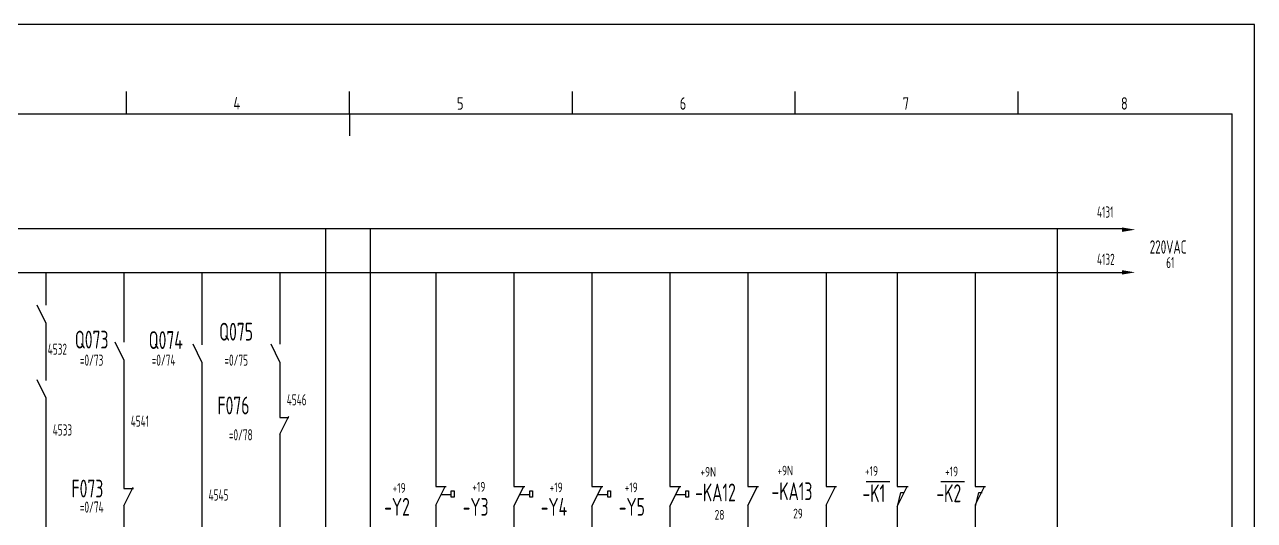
# Model space of a CAD drawing. Extents: x 590 to 9605, y -3741 to 975.
# Drawn here: x 5896.5 to 6172.4, y -1326.1 to -1214.8 of the extents above; entities that cross this region are included whole.
import ezdxf

# ---------------------------------------------------------------- set-up
doc = ezdxf.new("R2010")
doc.units = 0
doc.header["$LTSCALE"] = 2
doc.header["$MEASUREMENT"] = 0
doc.linetypes.add('DIVIDE', pattern=[1.25, 0.5, -0.25, 0, -0.25, 0, -0.25])
doc.layers.get('0').update_dxf_attribs({"linetype": 'CONTINUOUS'})
for name, color, linetype in [('01', 7, 'CONTINUOUS'), ('CONTINUOUS', 7, 'CONTINUOUS'), ('DIVIDE', 1, 'DIVIDE')]:
    doc.layers.add(name, color=color, linetype=linetype)
doc.styles.add('ROMAN', font='ROMANC.shx', dxfattribs={"width": 0.7, "height": 0.7})
doc.styles.add('ROMANS', font='romans', dxfattribs={"width": 0.67, "bigfont": 'hzlib'})
doc.styles.get("Standard").update_dxf_attribs({"font": 'isocp.shx', "width": 0.707, "bigfont": 'dfst.shx'})

msp = doc.modelspace()

# ---------------------------------------------------------------- linework, layer by layer
for p, q in [((5953.75, -1306.7), (5955.76, -1302.68)), ((5918.75, -1322.82), (5920.85, -1318.61)), ((5988.74, -1318.45), (5991.06, -1318.45)), ((5988.75, -1322.61), (5990.83, -1318.45)), ((6006.25, -1318.45), (6008.67, -1318.45)), ((6006.25, -1322.84), (6008.45, -1318.45)), ((6023.75, -1322.85), (6025.95, -1318.45)), ((6023.75, -1318.45), (6026.18, -1318.45)), ((6041.25, -1318.45), (6043.68, -1318.45)), ((6041.25, -1322.86), (6043.45, -1318.45)), ((6058.75, -1318.45), (6061.11, -1318.45)), ((6058.75, -1322.71), (6060.88, -1318.45)), ((6076.25, -1322.68), (6078.37, -1318.45)), ((6076.25, -1318.45), (6078.59, -1318.45)), ((6092.24, -1318.45), (6094.71, -1318.45)), ((6092.24, -1322.92), (6094.48, -1318.45)), ((6109.71, -1318.45), (6112.05, -1318.45)), ((6109.71, -1322.68), (6111.82, -1318.45)), ((5989.95, -1320.22), (5992.17, -1320.22)), ((6007.56, -1320.22), (6009.79, -1320.22)), ((6025.07, -1320.22), (6027.29, -1320.22)), ((6042.57, -1320.22), (6044.8, -1320.22))]:
    msp.add_line(p, q)
for points in [[(5992.19, -1319.41), (5992.81, -1319.41), (5992.81, -1320.82), (5992.19, -1320.82)], [(6009.81, -1319.41), (6010.42, -1319.41), (6010.42, -1320.82), (6009.81, -1320.82)], [(6027.31, -1319.41), (6027.93, -1319.41), (6027.93, -1320.82), (6027.31, -1320.82)], [(6044.82, -1319.41), (6045.43, -1319.41), (6045.43, -1320.82), (6044.82, -1320.82)]]:
    msp.add_lwpolyline(points, close=True)
at = {"layer": '01', "color": 1, "linetype": 'ByBlock', "ltscale": 2}
for p, q in [((5793.17, -1260.58), (6143.1, -1260.58)), ((5793.17, -1270.39), (6143.1, -1270.39))]:
    msp.add_line(p, q, dxfattribs=at)
at = {"layer": '01', "linetype": 'ByBlock', "ltscale": 2}
for p, q in [((5918.75, -1270.39), (5918.75, -1286.05)), ((5936.25, -1270.39), (5936.25, -1286.68)), ((5936.25, -1270.39), (5936.25, -1286.68)), ((5953.75, -1270.39), (5953.75, -1286.53)), ((5953.75, -1270.39), (5953.75, -1286.53)), ((5953.75, -1270.39), (5953.75, -1286.53)), ((5988.75, -1270.39), (5988.75, -1318.45)), ((5988.75, -1270.39), (5988.75, -1316.23)), ((6006.25, -1270.39), (6006.25, -1318.45)), ((6023.75, -1270.39), (6023.75, -1318.45)), ((6041.25, -1270.39), (6041.25, -1318.45)), ((6058.75, -1270.39), (6058.75, -1318.45)), ((6076.25, -1270.39), (6076.25, -1318.45)), ((6092.24, -1270.39), (6092.24, -1318.45)), ((6109.74, -1270.39), (6109.74, -1318.45)), ((5901.25, -1281.75), (5901.25, -1294.64)), ((5918.75, -1290.05), (5918.75, -1318.87)), ((5936.25, -1290.53), (5936.25, -1316.23)), ((5953.75, -1290.53), (5953.75, -1302.95)), ((5953.75, -1290.53), (5953.75, -1302.39)), ((5953.75, -1290.53), (5953.75, -1302.39)), ((5953.75, -1306.7), (5953.75, -1318.45)), ((5953.75, -1306.7), (5953.75, -1316.23)), ((5953.75, -1306.7), (5953.75, -1345.82)), ((5936.25, -1312.16), (5936.25, -1318.57)), ((5936.25, -1317.97), (5936.25, -1329.12)), ((5953.75, -1317.97), (5953.75, -1329.4)), ((5918.75, -1322.82), (5918.75, -1386.23)), ((5988.75, -1322.61), (5988.75, -1386.23)), ((6006.25, -1322.84), (6006.25, -1386.23)), ((6023.75, -1322.85), (6023.75, -1386.23)), ((6041.25, -1322.86), (6041.25, -1386.23)), ((6058.75, -1322.71), (6058.75, -1386.23)), ((6076.25, -1322.68), (6076.25, -1386.23)), ((6092.24, -1322.92), (6092.24, -1386.23)), ((6109.74, -1322.82), (6109.74, -1386.23))]:
    msp.add_line(p, q, dxfattribs=at)
at = {"layer": 'CONTINUOUS', "color": 3}
for p, q in [((6172.36, -1214.78), (5752.36, -1214.78)), ((6172.36, -1511.78), (6172.36, -1214.78))]:
    msp.add_line(p, q, dxfattribs=at)
at = {"layer": 'CONTINUOUS', "linetype": 'Continuous'}
for p, q in [((5919.36, -1234.78), (5919.36, -1229.78)), ((6019.36, -1234.78), (6019.36, -1229.78)), ((6069.36, -1234.78), (6069.36, -1229.78)), ((6119.36, -1234.78), (6119.36, -1229.78))]:
    msp.add_line(p, q, dxfattribs=at)
at = {"layer": 'CONTINUOUS'}
for p, q in [((5969.36, -1234.78), (5969.36, -1229.78)), ((5772.36, -1234.78), (6167.36, -1234.78)), ((5969.36, -1234.78), (5969.36, -1239.78)), ((6167.36, -1506.78), (6167.36, -1234.78)), ((5901.25, -1270.39), (5901.25, -1277.75)), ((5901.25, -1281.75), (5899.25, -1277.75)), ((5918.75, -1280.97), (5918.75, -1284.97)), ((5918.75, -1290.05), (5916.75, -1286.05)), ((5936.25, -1290.53), (5934.25, -1286.53)), ((5953.75, -1290.53), (5951.75, -1286.53)), ((5901.25, -1290.51), (5901.25, -1294.51)), ((5918.75, -1290.05), (5918.75, -1292.97)), ((5901.25, -1298.51), (5899.25, -1294.51)), ((5918.75, -1302.39), (5918.75, -1306.39)), ((5918.75, -1310.39), (5918.75, -1314.39))]:
    msp.add_line(p, q, dxfattribs=at)
at = {"layer": 'CONTINUOUS', "color": 0, "linetype": 'Continuous', "ltscale": 2}
for p, q in [((5964.08, -1386.19), (5964.08, -1260.58)), ((5974.06, -1386.19), (5974.06, -1260.58)), ((6128.1, -1260.58), (6128.1, -1385.72))]:
    msp.add_line(p, q, dxfattribs=at)
at = {"layer": 'CONTINUOUS', "ltscale": 2}
for p, q in [((5901.25, -1298.51), (5901.25, -1336.66)), ((5953.75, -1302.95), (5955.77, -1302.95)), ((5918.75, -1318.87), (5920.86, -1318.87)), ((6092.3, -1322.92), (6093.05, -1319.79)), ((6093.05, -1319.79), (6093.8, -1319.79)), ((6109.75, -1322.92), (6110.5, -1319.79)), ((6110.5, -1319.79), (6111.25, -1319.79))]:
    msp.add_line(p, q, dxfattribs=at)
at = {"layer": 'CONTINUOUS', "color": 0}
for p, q in [((6085.23, -1317.3), (6090.59, -1317.3)), ((6101.98, -1317.3), (6107.33, -1317.3))]:
    msp.add_line(p, q, dxfattribs=at)
at = {"layer": 'DIVIDE', "color": 1}
for points in [[(6142.62, -1260.31), (6142.62, -1261.31), (6145.62, -1260.81)], [(6142.62, -1269.89), (6142.62, -1270.89), (6145.62, -1270.39)]]:
    msp.add_solid(points, dxfattribs=at)

# ---------------------------------------------------------------- texts
at = {"layer": 'CONTINUOUS', "linetype": 'Continuous', "style": 'ROMAN', "width": 0.7}
for s, p in [('4', (5943.31, -1233.84)), ('5', (5993.45, -1233.88)), ('6', (6043.43, -1233.88)), ('7', (6093.46, -1233.88)), ('8', (6142.41, -1233.88))]:
    msp.add_text(s, height=2.8, dxfattribs=at).set_placement(p)
at = {"layer": 'CONTINUOUS', "color": 1, "width": 0.67}
for s, height, p in [('4131', 2.5, (6137.04, -1258.1)), ('220VAC', 3, (6148.87, -1266.19)), ('4132', 2.5, (6137.04, -1268.71))]:
    msp.add_text(s, height=height, dxfattribs=at).set_placement(p)
at = {"layer": 'CONTINUOUS', "color": 7, "width": 0.67}
for s, p in [('61', (6152.57, -1269.44)), ('4532', (5901.66, -1288.89)), ('=0/73', (5908.87, -1291.34)), ('=0/74', (5924.99, -1291.34)), ('=0/75', (5941.3, -1291.34)), ('4546', (5955.28, -1300.24)), ('4533', (5902.78, -1307.02)), ('4541', (5920.28, -1305.05)), ('=0/78', (5942.3, -1308.1)), ('4545', (5937.74, -1321.61)), ('=0/74', (5908.87, -1324.32))]:
    msp.add_text(s, height=2.5, dxfattribs=at).set_placement(p)
at = {"layer": 'CONTINUOUS', "color": 0, "width": 0.707}
for s, p in [('Q075', (5940.12, -1285.71)), ('Q073', (5907.75, -1287.49)), ('Q074', (5924.31, -1287.59)), ('F076', (5939.73, -1302.27)), ('F073', (5906.99, -1320.92)), ('-KA12', (6046.9, -1321.79)), ('-KA13', (6064.03, -1321.52)), ('-K1', (6084.44, -1321.98)), ('-K2', (6101.01, -1321.98)), ('-Y2', (5977.13, -1325.02)), ('-Y3', (5994.75, -1325.02)), ('-Y4', (6012.25, -1325.02)), ('-Y5', (6029.76, -1325.02))]:
    msp.add_text(s, height=4, dxfattribs=at).set_placement(p)
at = {"layer": 'CONTINUOUS', "style": 'ROMANS', "width": 0.67}
for s, p in [('+9N', (6048.08, -1316.26)), ('+9N', (6065.35, -1315.99)), ('+19', (6084.99, -1316.07)), ('+19', (6102.96, -1316.19)), ('+19', (5979.02, -1319.88)), ('+19', (5996.89, -1319.62)), ('+19', (6014.25, -1319.75)), ('+19', (6031.08, -1319.75)), ('28', (6051.27, -1325.9)), ('29', (6068.89, -1325.63))]:
    msp.add_text(s, height=2.188, dxfattribs=at).set_placement(p)

doc.saveas('drawing.dxf')
